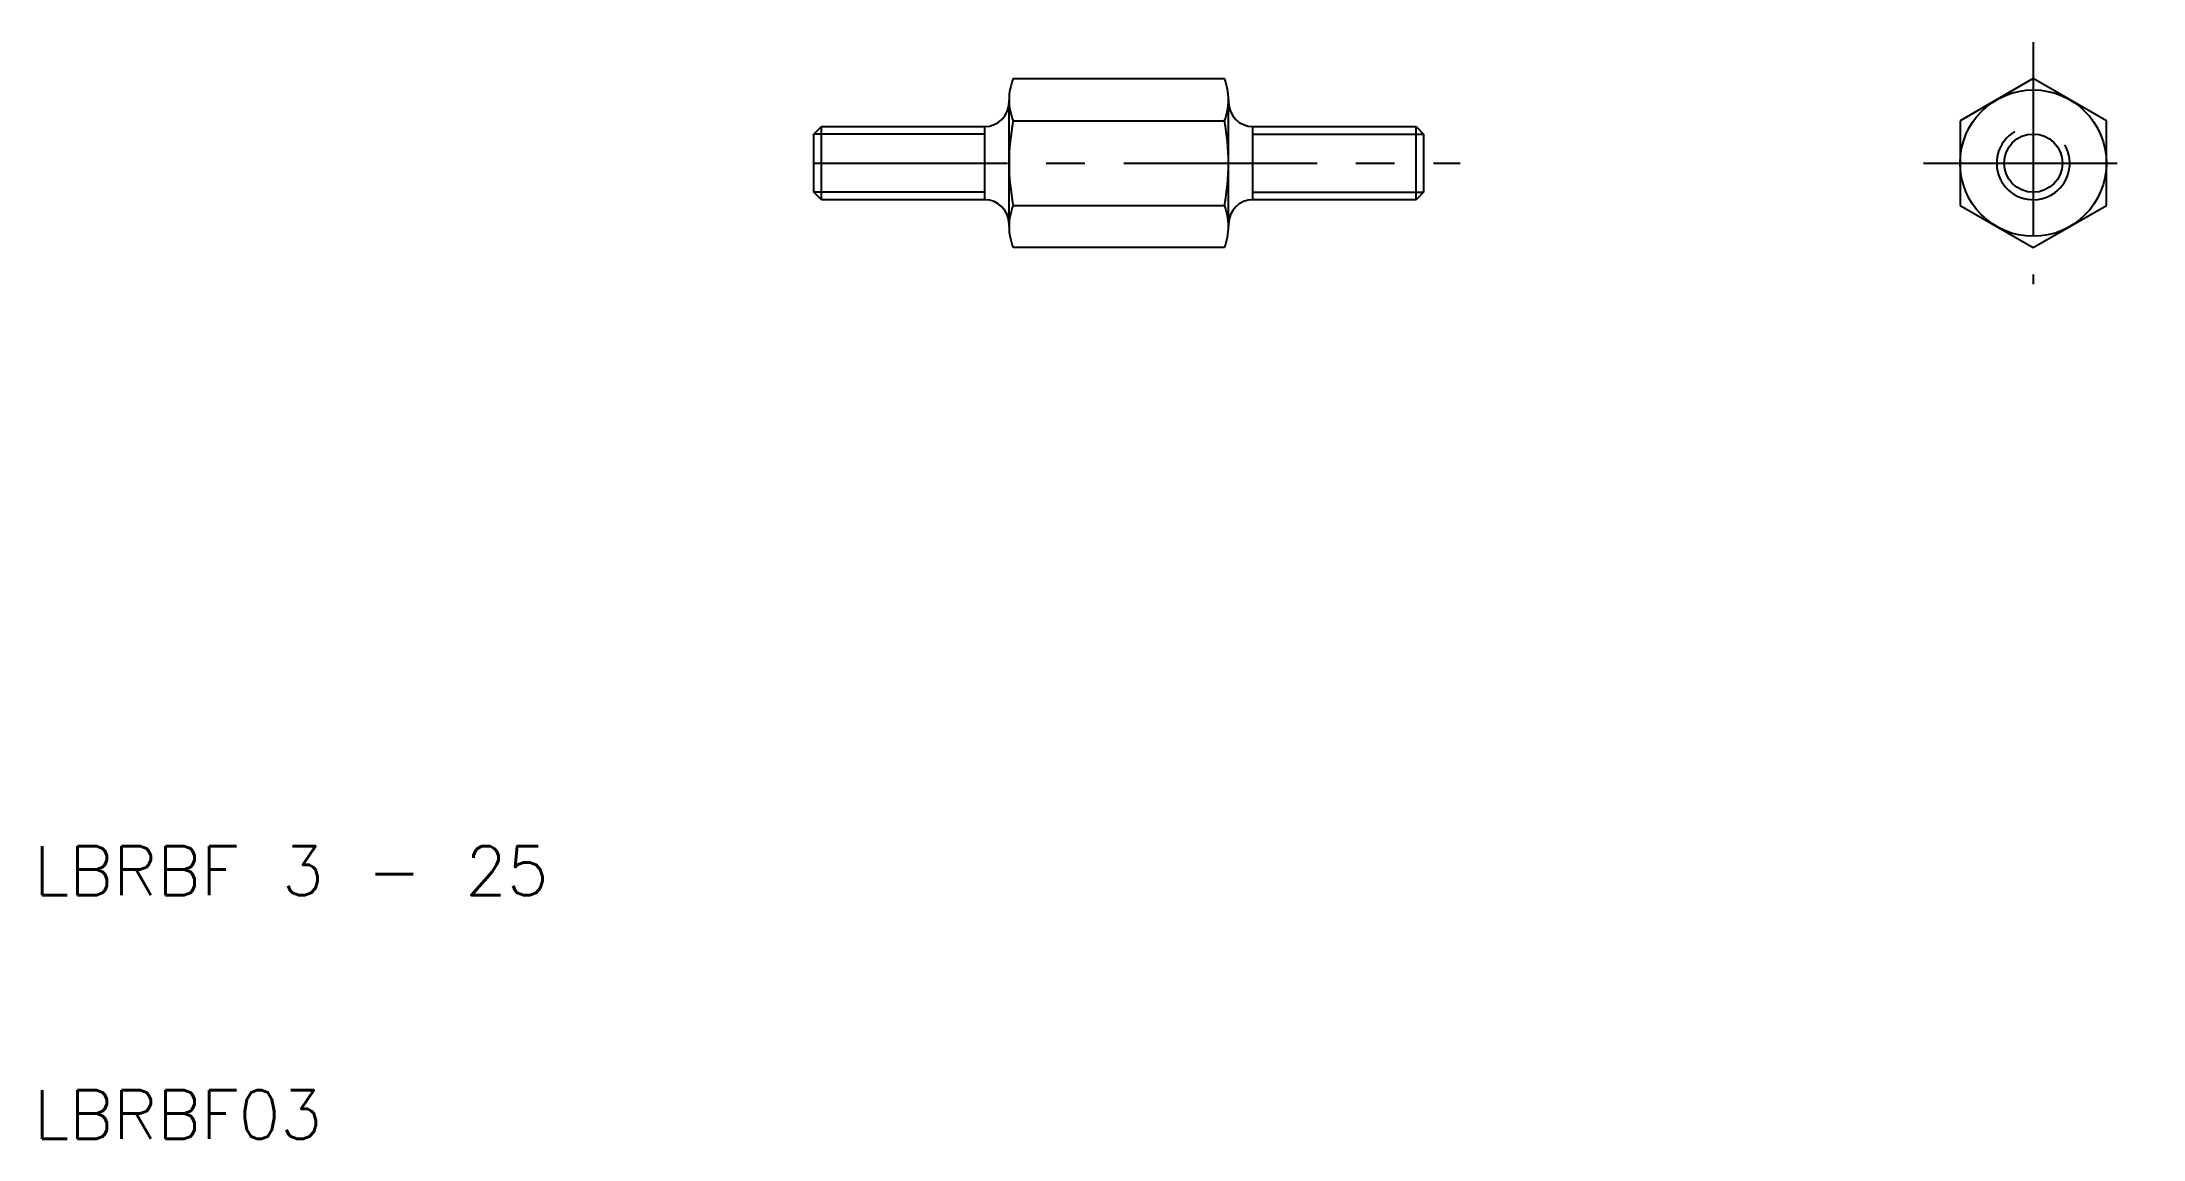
# Model space of a CAD drawing. Extents: x 10.3 to 96.5, y 10 to 55.
import ezdxf

# ---------------------------------------------------------------- set-up
doc = ezdxf.new("R2010")
doc.units = 0
doc.header["$LTSCALE"] = 0.25
doc.linetypes.add('CENTER', pattern=[50.8, 31.75, -6.35, 6.35, -6.35])
doc.layers.get('0').update_dxf_attribs({"linetype": 'CONTINUOUS'})
doc.layers.add('CENTER', color=1, linetype='CENTER')
doc.styles.get("Standard").update_dxf_attribs({"font": 'txt.shx', "bigfont": 'extfont.shx'})

msp = doc.modelspace()

# ---------------------------------------------------------------- linework, layer by layer
for p, q in [((50.168, 53.464), (58.832, 53.464)), ((92, 53.464), (89, 51.732)), ((95, 51.732), (92, 53.464)), ((50, 52.5), (50, 52.598)), ((59, 52.598), (59, 52.5)), ((50, 47.5), (50, 52.5)), ((50.168, 51.732), (58.832, 51.732)), ((59, 47.5), (59, 52.5)), ((89, 51.732), (89, 48.268)), ((95, 48.268), (95, 51.732)), ((42, 51.193), (42.306, 51.5)), ((42, 48.806), (42, 51.193)), ((42.306, 51.5), (49, 51.5)), ((42.306, 48.5), (42.306, 51.5)), ((49, 48.5), (49, 51.5)), ((60, 51.5), (66.693, 51.5)), ((60, 48.5), (60, 51.5)), ((66.693, 48.5), (66.693, 51.5)), ((66.693, 51.5), (67, 51.193)), ((67, 51.193), (67, 48.806)), ((42.306, 48.5), (42, 48.806)), ((49, 48.5), (42.306, 48.5)), ((50.168, 48.268), (58.832, 48.268)), ((66.693, 48.5), (60, 48.5)), ((67, 48.806), (66.693, 48.5)), ((89, 48.268), (92, 46.536)), ((92, 46.536), (95, 48.268)), ((50, 47.402), (50, 47.5)), ((59, 47.5), (59, 47.402)), ((58.832, 46.536), (50.168, 46.536))]:
    msp.add_line(p, q)
at = {"color": 3}
for p, q in [((49, 51.193), (42, 51.193)), ((60, 51.193), (67, 51.193)), ((49, 48.806), (42, 48.806)), ((60, 48.806), (67, 48.806))]:
    msp.add_line(p, q, dxfattribs=at)
for radius in [3, 1.194]:
    msp.add_circle((92, 50), radius)
for centre, radius, start, end in [((52.313, 52.598), 2.313, 158.01264, 180), ((56.687, 52.598), 2.313, 0, 21.98736), ((52.313, 52.598), 2.313, 180, 201.98736), ((56.687, 52.598), 2.313, 338.01264, 0), ((49, 52.5), 1, 270, 0), ((59, 50), 9, 168.9042, 191.0958), ((50, 50), 9, 348.9042, 11.0958), ((60, 52.5), 1, 180, 270), ((49, 47.5), 1, 0, 90), ((52.313, 47.402), 2.313, 158.01264, 180), ((56.687, 47.402), 2.313, 0, 21.98736), ((60, 47.5), 1, 90, 180), ((52.313, 47.402), 2.313, 180, 201.98736), ((56.687, 47.402), 2.313, 338.01264, 0)]:
    msp.add_arc(centre, radius, start, end)
msp.add_arc((92, 50), 1.5, 120, 30, dxfattribs=at)
at = {"layer": 'CENTER', "color": 1, "linetype": 'CENTER'}
for p, q in [((92, 54.964), (92, 45.036)), ((42, 50), (68.5, 50)), ((87.5, 50), (96.5, 50))]:
    msp.add_line(p, q, dxfattribs=at)

# ---------------------------------------------------------------- texts
for s, p in [('LBRBF 3 - 25', (10, 20)), ('LBRBF03', (10, 10))]:
    msp.add_text(s, height=2).set_placement(p)

doc.saveas('drawing.dxf')
